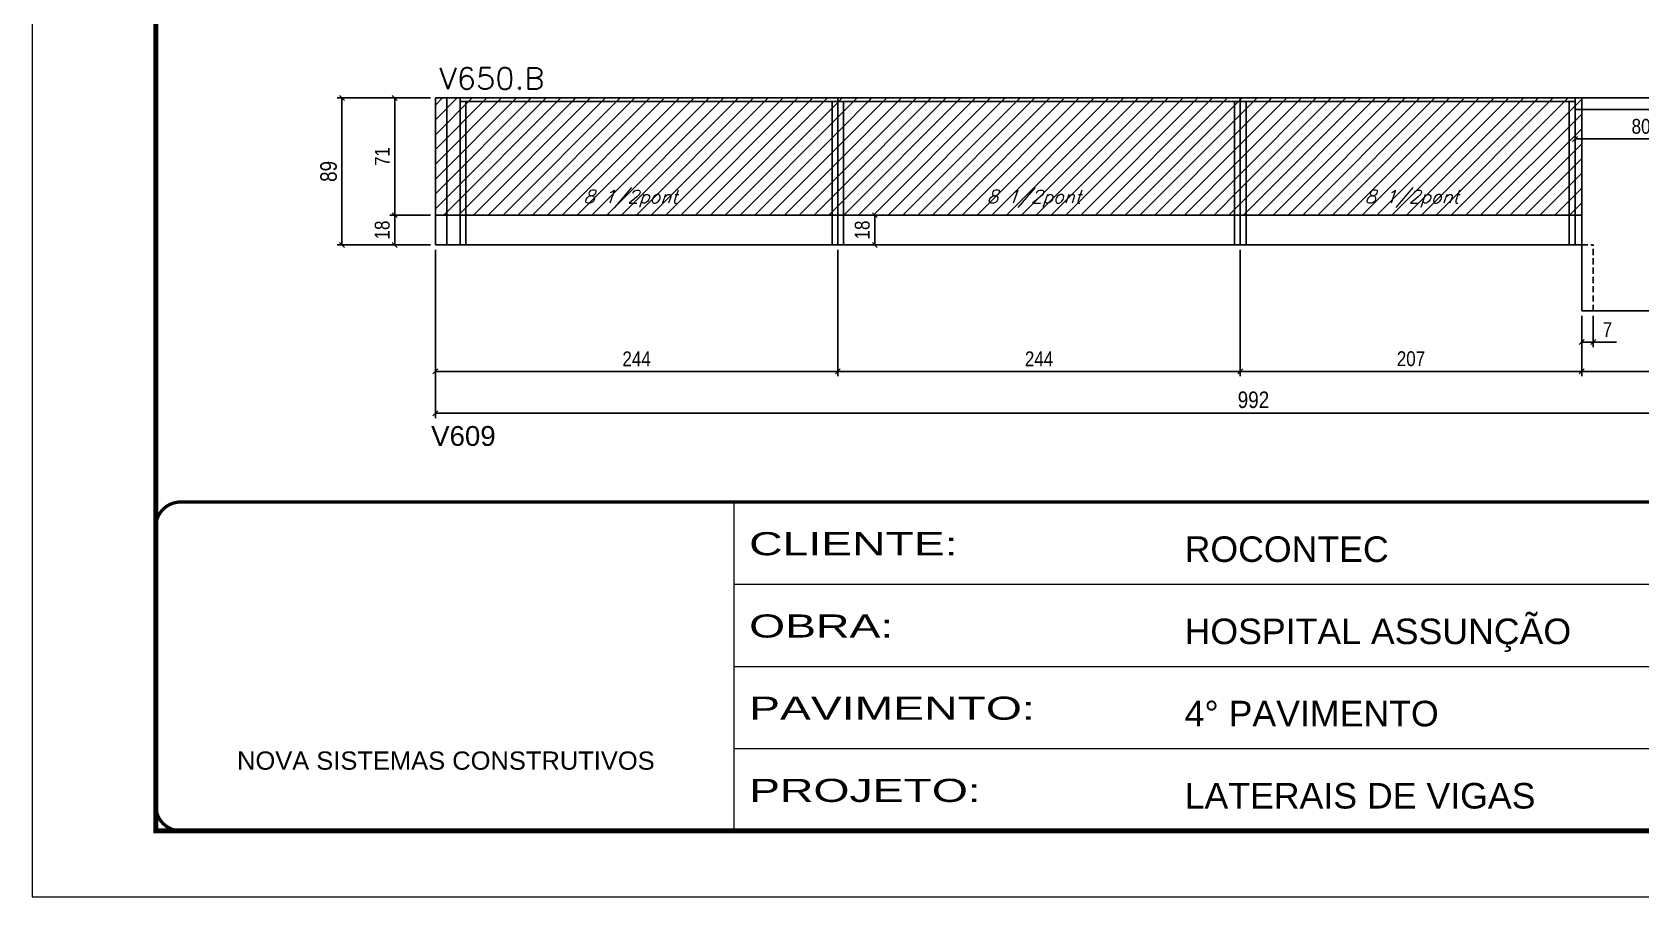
# Model space of a CAD drawing. Extents: x -20960 to -5926, y -2106 to 21915.
# Drawn here: x -7452 to -6477, y 8231 to 8755 of the extents above; entities that cross this region are included whole.
import ezdxf

# ---------------------------------------------------------------- set-up
doc = ezdxf.new("R2010")
doc.units = 0
for name, pattern in [('CONTINUO', [0]), ('DASHED', [0.75, 0.5, -0.25]), ('HIDDEN', [0.375, 0.25, -0.125])]:
    doc.linetypes.add(name, pattern=pattern)
for name, color, linetype in [('5', 5, 'Continuous'), ('COTA', 241, 'Continuous'), ('Painéis', 200, 'Continuous'), ('Reaproveitamento', 251, 'Continuous'), ('SARR_2.2x7', 40, 'Continuous'), ('SARR_3.5x7', 81, 'Continuous'), ('texto', 7, 'Continuous')]:
    doc.layers.add(name, color=color, linetype=linetype)
for name, color, linetype, lineweight in [('Folhas', 255, 'Continuous', 9), ('SARRAFO DE PRESSAO', 251, 'DASHED', 9), ('Texto Seção', 7, 'Continuous', 15)]:
    doc.layers.add(name, color=color, linetype=linetype, lineweight=lineweight)
doc.styles.add('ARIAL', font='arial.ttf')
doc.styles.add('COTA TECNICA', font='techl___.ttf', dxfattribs={"height": 10})
doc.styles.add('COTA TECNICA-50', font='techl___.ttf', dxfattribs={"height": 9})
doc.styles.add('REGUA-120', font='ROMANS.shx', dxfattribs={"height": 15})
doc.styles.add('Romans', font='romans.shx')
doc.styles.get("Standard").update_dxf_attribs({"font": 'arial.ttf'})
doc.styles.add('Tecnologia', font='')
doc.styles.get('Tecnologia').set_extended_font_data('Forgotten Futurist')
doc.dimstyles.new('COTA PAINEL-50', dxfattribs={"dimtxt": 9, "dimasz": 3, "dimexe": 3, "dimexo": 3, "dimgap": 3, "dimtad": 1, "dimdec": 1, "dimzin": 12, "dimdsep": 46, "dimtxsty": 'COTA TECNICA-50', "dimblk1": 'OBLIQUE', "dimblk2": 'OBLIQUE', "dimsah": 1, "dimcen": 0.9, "dimclrd": 4, "dimclre": 4, "dimclrt": 240, "dimadec": 1, "dimazin": 3, "dimtfac": 1, "dimtdec": 1, "dimtmove": 0, "dimatfit": 3, "dimfxl": 1, "dimtolj": 1, "dimtzin": 12, "dimarcsym": 0})
doc.dimstyles.new('PAINEL', dxfattribs={"dimtxt": 10, "dimasz": 3, "dimexe": 3, "dimexo": 3, "dimgap": 3, "dimtad": 1, "dimdec": 1, "dimzin": 12, "dimdsep": 46, "dimtxsty": 'COTA TECNICA', "dimblk1": 'OBLIQUE', "dimblk2": 'OBLIQUE', "dimsah": 1, "dimcen": 0.9, "dimclrd": 4, "dimclre": 4, "dimclrt": 240, "dimadec": 1, "dimazin": 3, "dimtfac": 1, "dimtdec": 1, "dimtmove": 0, "dimatfit": 3, "dimfxl": 1, "dimtolj": 1, "dimtzin": 12, "dimarcsym": 0})
pattern_1 = [(45, (12456.408, 10028.157), (-4.490128, 4.490128), [])]

# ---------------------------------------------------------------- blocks, each defined once
blk = doc.blocks.new('9999999999')
at = {"color": 30, "linetype": 'CONTINUO'}
for p, q in [((98564.56, 34230.21), (98564.56, 34429.45)), ((98564.56, 34379.64), (99583.98, 34379.64)), ((98564.56, 34329.83), (99487.98, 34329.83)), ((98564.56, 34280.02), (99487.98, 34280.02))]:
    blk.add_line(p, q, dxfattribs=at)
at = {"color": 30, "linetype": 'CONTINUO', "const_width": 2}
blk.add_lwpolyline([(99583.98, 34230.21), (99583.98, 34414.45, 0.414214), (99568.98, 34429.45), (98228.98, 34429.45, 0.414214), (98213.98, 34414.45), (98213.98, 34245.21, 0.414214), (98228.98, 34230.21), (99583.98, 34230.21)], format="xyb", dxfattribs=at)
at = {"layer": 'Folhas'}
blk.add_lwpolyline([(98138.98, 34190.21), (99623.98, 34190.21), (99623.98, 35240.21), (98138.98, 35240.21)], close=True, dxfattribs=at)
at = {"layer": 'Folhas', "color": 30, "const_width": 3}
blk.add_lwpolyline([(98213.98, 34230.21), (99583.98, 34230.21), (99583.98, 35200.21), (98213.98, 35200.21)], close=True, dxfattribs=at)
at = {"color": 7, "linetype": 'Continuous', "ltscale": 5, "style": 'ARIAL'}
for s, height, p in [('ROCONTEC', 15.483, (98837.68, 34393.13)), ('HOSPITAL ASSUNÇÃO', 15.4829, (98837.68, 34343.32)), ('4° PAVIMENTO', 15.4829, (98837.68, 34293.51)), ('NOVA SISTEMAS CONSTRUTIVOS', 11.0592, (98263.19, 34267.21)), ('LATERAIS DE VIGAS', 15.4829, (98837.68, 34243.7))]:
    blk.add_text(s, height=height, dxfattribs=at).set_placement(p)
at = {"layer": 'Folhas', "color": 7, "style": 'Tecnologia', "width": 1.5}
for s, p in [('CLIENTE:', (98573.65, 34397.17)), ('OBRA:', (98573.65, 34347.31)), ('PAVIMENTO:', (98573.65, 34297.5)), ('PROJETO:', (98573.65, 34247.69))]:
    blk.add_text(s, height=14, dxfattribs=at).set_placement(p)
blk = doc.blocks.new('_Oblique')
at = {"color": 0, "linetype": 'ByBlock', "lineweight": -2}
blk.add_line((-0.5, -0.5), (0.5, 0.5), dxfattribs=at)
blk = doc.blocks.new('*D1752')
at = {"layer": 'COTA', "color": 4, "lineweight": -2, "ltscale": 25, "transparency": 16777216}
for p, q in [((-7210.55, 8715.13), (-7267.16, 8715.13)), ((-7264.16, 8715.13), (-7264.16, 8626.13)), ((-7210.55, 8626.13), (-7267.16, 8626.13))]:
    blk.add_line(p, q, dxfattribs=at)
at = {"layer": 'Defpoints', "color": 0, "ltscale": 25, "transparency": 16777216}
for p in [(-7207.55, 8715.13), (-7264.16, 8626.13), (-7207.55, 8626.13)]:
    blk.add_point(p, dxfattribs=at)
at = {"layer": 'COTA', "color": 4, "lineweight": -2, "ltscale": 25, "transparency": 16777216, "xscale": 3, "yscale": 3, "zscale": 3}
for p, rotation in [((-7264.16, 8715.13), 90), ((-7264.16, 8626.13), 270)]:
    blk.add_blockref('_Oblique', p, dxfattribs=dict(at, rotation=rotation))
at = {"layer": 'COTA', "color": 240, "ltscale": 25, "transparency": 16777216, "insert": (-7272.26, 8670.63), "char_height": 10, "attachment_point": 5, "rotation": 90, "style": 'COTA TECNICA'}
blk.add_mtext('\\A1;89', dxfattribs=at)
blk = doc.blocks.new('*D1753')
at = {"layer": 'COTA', "color": 4, "lineweight": -2, "ltscale": 25, "transparency": 16777216}
for p, q in [((-6215.55, 8641.13), (-6215.55, 8521.11)), ((-7207.55, 8623.13), (-7207.55, 8521.11)), ((-6215.55, 8524.11), (-7207.55, 8524.11))]:
    blk.add_line(p, q, dxfattribs=at)
at = {"layer": 'Defpoints', "color": 0, "ltscale": 25, "transparency": 16777216}
for p in [(-6215.55, 8644.13), (-7207.55, 8626.13), (-7207.55, 8524.11)]:
    blk.add_point(p, dxfattribs=at)
at = {"layer": 'COTA', "color": 4, "lineweight": -2, "ltscale": 25, "transparency": 16777216, "xscale": 3, "yscale": 3, "zscale": 3, "rotation": 180}
blk.add_blockref('_Oblique', (-7207.55, 8524.11), dxfattribs=at)
at = {"layer": 'COTA', "color": 4, "lineweight": -2, "ltscale": 25, "transparency": 16777216, "xscale": 3, "yscale": 3, "zscale": 3}
blk.add_blockref('_Oblique', (-6215.55, 8524.11), dxfattribs=at)
at = {"layer": 'COTA', "color": 240, "ltscale": 25, "transparency": 16777216, "insert": (-6711.55, 8532.2), "char_height": 10, "attachment_point": 5, "style": 'COTA TECNICA'}
blk.add_mtext('\\A1;992', dxfattribs=at)
blk = doc.blocks.new('*D1754')
at = {"color": 4, "lineweight": -2, "transparency": 16777216}
for p, q in [((-7207.55, 8623.13), (-7207.55, 8546.47)), ((-6963.55, 8623.13), (-6963.55, 8546.47)), ((-7207.55, 8549.47), (-6963.55, 8549.47))]:
    blk.add_line(p, q, dxfattribs=at)
at = {"layer": 'Defpoints', "color": 0, "transparency": 16777216}
for p in [(-7207.55, 8626.13), (-6963.55, 8626.13), (-6963.55, 8549.47)]:
    blk.add_point(p, dxfattribs=at)
at = {"color": 4, "lineweight": -2, "transparency": 16777216, "xscale": 3, "yscale": 3, "zscale": 3, "rotation": 180}
blk.add_blockref('_Oblique', (-7207.55, 8549.47), dxfattribs=at)
at = {"color": 4, "lineweight": -2, "transparency": 16777216, "xscale": 3, "yscale": 3, "zscale": 3}
blk.add_blockref('_Oblique', (-6963.55, 8549.47), dxfattribs=at)
at = {"color": 240, "transparency": 16777216, "insert": (-7085.55, 8557.04), "char_height": 9, "attachment_point": 5, "style": 'COTA TECNICA-50'}
blk.add_mtext('\\A1;244', dxfattribs=at)
blk = doc.blocks.new('*D1755')
at = {"color": 4, "lineweight": -2, "transparency": 16777216}
for p, q in [((-6963.55, 8623.13), (-6963.55, 8546.47)), ((-6719.55, 8623.13), (-6719.55, 8546.47)), ((-6963.55, 8549.47), (-6719.55, 8549.47))]:
    blk.add_line(p, q, dxfattribs=at)
at = {"layer": 'Defpoints', "color": 0, "transparency": 16777216}
for p in [(-6963.55, 8626.13), (-6719.55, 8626.13), (-6719.55, 8549.47)]:
    blk.add_point(p, dxfattribs=at)
at = {"color": 4, "lineweight": -2, "transparency": 16777216, "xscale": 3, "yscale": 3, "zscale": 3, "rotation": 180}
blk.add_blockref('_Oblique', (-6963.55, 8549.47), dxfattribs=at)
at = {"color": 4, "lineweight": -2, "transparency": 16777216, "xscale": 3, "yscale": 3, "zscale": 3}
blk.add_blockref('_Oblique', (-6719.55, 8549.47), dxfattribs=at)
at = {"color": 240, "transparency": 16777216, "insert": (-6841.55, 8557.04), "char_height": 9, "attachment_point": 5, "style": 'COTA TECNICA-50'}
blk.add_mtext('\\A1;244', dxfattribs=at)
blk = doc.blocks.new('*D1756')
at = {"color": 4, "lineweight": -2, "transparency": 16777216}
for p, q in [((-6719.55, 8623.13), (-6719.55, 8546.47)), ((-6512.55, 8583.13), (-6512.55, 8546.47)), ((-6719.55, 8549.47), (-6512.55, 8549.47))]:
    blk.add_line(p, q, dxfattribs=at)
at = {"layer": 'Defpoints', "color": 0, "transparency": 16777216}
for p in [(-6719.55, 8626.13), (-6512.55, 8586.13), (-6512.55, 8549.47)]:
    blk.add_point(p, dxfattribs=at)
at = {"color": 4, "lineweight": -2, "transparency": 16777216, "xscale": 3, "yscale": 3, "zscale": 3, "rotation": 180}
blk.add_blockref('_Oblique', (-6719.55, 8549.47), dxfattribs=at)
at = {"color": 4, "lineweight": -2, "transparency": 16777216, "xscale": 3, "yscale": 3, "zscale": 3}
blk.add_blockref('_Oblique', (-6512.55, 8549.47), dxfattribs=at)
at = {"color": 240, "transparency": 16777216, "insert": (-6616.05, 8557.07), "char_height": 9, "attachment_point": 5, "style": 'COTA TECNICA-50'}
blk.add_mtext('\\A1;207', dxfattribs=at)
blk = doc.blocks.new('*D1758')
at = {"layer": 'COTA', "color": 4, "lineweight": -2, "transparency": 16777216}
for p, q in [((-6516.55, 8705.13), (-6516.55, 8687.28)), ((-6436.55, 8705.13), (-6436.55, 8687.28)), ((-6436.55, 8690.28), (-6516.55, 8690.28))]:
    blk.add_line(p, q, dxfattribs=at)
at = {"layer": 'Defpoints', "color": 0, "transparency": 16777216}
for p in [(-6516.55, 8708.13), (-6436.55, 8708.13), (-6516.55, 8690.28)]:
    blk.add_point(p, dxfattribs=at)
at = {"layer": 'COTA', "color": 4, "lineweight": -2, "transparency": 16777216, "xscale": 3, "yscale": 3, "zscale": 3, "rotation": 180}
blk.add_blockref('_Oblique', (-6516.55, 8690.28), dxfattribs=at)
at = {"layer": 'COTA', "color": 4, "lineweight": -2, "transparency": 16777216, "xscale": 3, "yscale": 3, "zscale": 3}
blk.add_blockref('_Oblique', (-6436.55, 8690.28), dxfattribs=at)
at = {"layer": 'COTA', "color": 240, "transparency": 16777216, "insert": (-6476.55, 8697.9), "char_height": 9, "attachment_point": 5, "style": 'COTA TECNICA-50'}
blk.add_mtext('\\A1;80', dxfattribs=at)
blk = doc.blocks.new('*D1774')
at = {"layer": 'COTA', "color": 4, "lineweight": -2, "transparency": 16777216}
for p, q in [((-6957.05, 8644.13), (-6938.11, 8644.13)), ((-6941.11, 8644.13), (-6941.11, 8626.13)), ((-6957.05, 8626.13), (-6938.11, 8626.13))]:
    blk.add_line(p, q, dxfattribs=at)
at = {"layer": 'Defpoints', "color": 0, "transparency": 16777216}
for p in [(-6960.05, 8644.13), (-6960.05, 8626.13), (-6941.11, 8626.13)]:
    blk.add_point(p, dxfattribs=at)
at = {"layer": 'COTA', "color": 4, "lineweight": -2, "transparency": 16777216, "xscale": 3, "yscale": 3, "zscale": 3}
for p, rotation in [((-6941.11, 8644.13), 90), ((-6941.11, 8626.13), 270)]:
    blk.add_blockref('_Oblique', p, dxfattribs=dict(at, rotation=rotation))
at = {"layer": 'COTA', "color": 240, "transparency": 16777216, "insert": (-6948.7, 8635.13), "char_height": 9, "attachment_point": 5, "rotation": 90, "style": 'COTA TECNICA-50'}
blk.add_mtext('\\A1;18', dxfattribs=at)
blk = doc.blocks.new('*D1759')
at = {"layer": 'COTA', "color": 4, "lineweight": -2, "transparency": 16777216}
for p, q in [((-7210.55, 8715.13), (-7235.16, 8715.13)), ((-7232.16, 8715.13), (-7232.16, 8644.13)), ((-7210.55, 8644.13), (-7235.16, 8644.13))]:
    blk.add_line(p, q, dxfattribs=at)
at = {"layer": 'Defpoints', "color": 0, "transparency": 16777216}
for p in [(-7207.55, 8715.13), (-7232.16, 8644.13), (-7207.55, 8644.13)]:
    blk.add_point(p, dxfattribs=at)
at = {"layer": 'COTA', "color": 4, "lineweight": -2, "transparency": 16777216, "xscale": 3, "yscale": 3, "zscale": 3}
for p, rotation in [((-7232.16, 8715.13), 90), ((-7232.16, 8644.13), 270)]:
    blk.add_blockref('_Oblique', p, dxfattribs=dict(at, rotation=rotation))
at = {"layer": 'COTA', "color": 240, "transparency": 16777216, "insert": (-7239.73, 8679.63), "char_height": 9, "attachment_point": 5, "rotation": 90, "style": 'COTA TECNICA-50'}
blk.add_mtext('\\A1;71', dxfattribs=at)
blk = doc.blocks.new('*D1760')
at = {"layer": 'COTA', "color": 4, "lineweight": -2, "transparency": 16777216}
for p, q in [((-7210.55, 8644.13), (-7235.16, 8644.13)), ((-7232.16, 8644.13), (-7232.16, 8626.13)), ((-7210.55, 8626.13), (-7235.16, 8626.13))]:
    blk.add_line(p, q, dxfattribs=at)
at = {"layer": 'Defpoints', "color": 0, "transparency": 16777216}
for p in [(-7207.55, 8644.13), (-7232.16, 8626.13), (-7207.55, 8626.13)]:
    blk.add_point(p, dxfattribs=at)
at = {"layer": 'COTA', "color": 4, "lineweight": -2, "transparency": 16777216, "xscale": 3, "yscale": 3, "zscale": 3}
for p, rotation in [((-7232.16, 8644.13), 90), ((-7232.16, 8626.13), 270)]:
    blk.add_blockref('_Oblique', p, dxfattribs=dict(at, rotation=rotation))
at = {"layer": 'COTA', "color": 240, "transparency": 16777216, "insert": (-7239.75, 8635.13), "char_height": 9, "attachment_point": 5, "rotation": 90, "style": 'COTA TECNICA-50'}
blk.add_mtext('\\A1;18', dxfattribs=at)
blk = doc.blocks.new('*D1776')
at = {"layer": 'COTA', "color": 4, "lineweight": -2, "transparency": 16777216}
for p, q in [((-6512.55, 8583.13), (-6512.55, 8546.47)), ((-6390.55, 8583.13), (-6390.55, 8546.47)), ((-6390.55, 8549.47), (-6512.55, 8549.47))]:
    blk.add_line(p, q, dxfattribs=at)
at = {"layer": 'Defpoints', "color": 0, "transparency": 16777216}
for p in [(-6512.55, 8586.13), (-6390.55, 8586.13), (-6512.55, 8549.47)]:
    blk.add_point(p, dxfattribs=at)
at = {"layer": 'COTA', "color": 4, "lineweight": -2, "transparency": 16777216, "xscale": 3, "yscale": 3, "zscale": 3, "rotation": 180}
blk.add_blockref('_Oblique', (-6512.55, 8549.47), dxfattribs=at)
at = {"layer": 'COTA', "color": 4, "lineweight": -2, "transparency": 16777216, "xscale": 3, "yscale": 3, "zscale": 3}
blk.add_blockref('_Oblique', (-6390.55, 8549.47), dxfattribs=at)
at = {"layer": 'COTA', "color": 240, "transparency": 16777216, "insert": (-6451.55, 8557.03), "char_height": 9, "attachment_point": 5, "style": 'COTA TECNICA-50'}
blk.add_mtext('\\A1;122', dxfattribs=at)
blk = doc.blocks.new('*D1777')
at = {"layer": 'COTA', "color": 4, "lineweight": -2, "transparency": 16777216}
for p, q in [((-6512.55, 8583.13), (-6512.55, 8564.2)), ((-6505.55, 8583.13), (-6505.55, 8564.2)), ((-6512.55, 8567.2), (-6505.55, 8567.2)), ((-6505.55, 8567.2), (-6491.39, 8567.2))]:
    blk.add_line(p, q, dxfattribs=at)
at = {"layer": 'Defpoints', "color": 0, "transparency": 16777216}
for p in [(-6512.55, 8586.13), (-6505.55, 8586.13), (-6505.55, 8567.2)]:
    blk.add_point(p, dxfattribs=at)
at = {"layer": 'COTA', "color": 4, "lineweight": -2, "transparency": 16777216, "xscale": 3, "yscale": 3, "zscale": 3, "rotation": 180}
blk.add_blockref('_Oblique', (-6512.55, 8567.2), dxfattribs=at)
at = {"layer": 'COTA', "color": 4, "lineweight": -2, "transparency": 16777216, "xscale": 3, "yscale": 3, "zscale": 3}
blk.add_blockref('_Oblique', (-6505.55, 8567.2), dxfattribs=at)
at = {"layer": 'COTA', "color": 240, "transparency": 16777216, "insert": (-6496.97, 8574.77), "char_height": 9, "attachment_point": 5, "style": 'COTA TECNICA-50'}
blk.add_mtext('\\A1;7', dxfattribs=at)

msp = doc.modelspace()

# ---------------------------------------------------------------- hatches: boundary and pattern name
at = {"layer": 'Reaproveitamento', "linetype": 'ByBlock'}
h = msp.add_hatch(dxfattribs=at)
h.set_pattern_fill('ANSI31', color=256, scale=2)
h.set_pattern_definition(pattern_1)
h.paths.add_polyline_path([(-6963.55, 8644.13), (-6963.55, 8715.13), (-7207.55, 8715.13), (-7207.55, 8644.13)])
h = msp.add_hatch(dxfattribs=at)
h.set_pattern_fill('ANSI31', color=256, scale=2)
h.set_pattern_definition(pattern_1)
h.paths.add_polyline_path([(-6963.55, 8715.13), (-6963.55, 8644.13), (-6719.55, 8644.13), (-6719.55, 8715.13)])
h = msp.add_hatch(dxfattribs=at)
h.set_pattern_fill('ANSI31', color=256, scale=2)
h.set_pattern_definition(pattern_1)
h.paths.add_polyline_path([(-6512.55, 8644.13), (-6512.55, 8715.13), (-6719.55, 8715.13), (-6719.55, 8644.13)])

# ---------------------------------------------------------------- linework, layer by layer
at = {"layer": 'Painéis'}
for p, q in [((-6215.55, 8715.13), (-7207.55, 8715.13)), ((-6512.55, 8586.13), (-6512.55, 8715.13)), ((-6512.55, 8644.13), (-7207.55, 8644.13)), ((-6512.55, 8626.13), (-7207.55, 8626.13)), ((-6215.55, 8586.13), (-6512.55, 8586.13))]:
    msp.add_line(p, q, dxfattribs=at)
at = {"layer": 'Painéis', "ltscale": 25}
for p, q in [((-7207.55, 8715.13), (-7207.55, 8626.13)), ((-6963.55, 8715.13), (-6963.55, 8626.13)), ((-6719.55, 8715.13), (-6719.55, 8626.13))]:
    msp.add_line(p, q, dxfattribs=at)
at = {"layer": 'SARR_2.2x7', "linetype": 'Continuous'}
for p, q in [((-7200.55, 8715.13), (-7200.55, 8644.13)), ((-6963.55, 8712.93), (-7192.55, 8712.93)), ((-6719.55, 8712.93), (-6963.55, 8712.93)), ((-6516.55, 8712.93), (-6719.55, 8712.93)), ((-6436.55, 8708.13), (-6516.55, 8708.13)), ((-7200.55, 8644.13), (-7200.55, 8626.13))]:
    msp.add_line(p, q, dxfattribs=at)
at = {"layer": 'SARR_2.2x7', "linetype": 'HIDDEN', "ltscale": 15}
for p in [(-6512.55, 8626.13), (-6505.55, 8586.13)]:
    msp.add_line(p, (-6505.55, 8626.13), dxfattribs=at)
at = {"layer": 'SARR_3.5x7'}
for p, q in [((-7192.55, 8715.13), (-7192.55, 8626.13)), ((-7189.05, 8712.93), (-7189.05, 8626.13)), ((-6967.05, 8712.93), (-6967.05, 8626.13)), ((-6960.05, 8712.93), (-6960.05, 8626.13)), ((-6723.05, 8712.93), (-6723.05, 8626.13)), ((-6716.05, 8712.93), (-6716.05, 8626.13)), ((-6520.05, 8712.93), (-6520.05, 8626.13)), ((-6516.55, 8715.13), (-6516.55, 8626.13)), ((-6963.55, 8644.13), (-6963.55, 8626.13)), ((-6719.55, 8644.13), (-6719.55, 8626.13)), ((-7192.55, 8626.13), (-7189.05, 8626.13)), ((-6967.05, 8626.13), (-6960.05, 8626.13)), ((-6723.05, 8626.13), (-6716.05, 8626.13)), ((-6520.05, 8626.13), (-6516.55, 8626.13))]:
    msp.add_line(p, q, dxfattribs=at)

# ---------------------------------------------------------------- block references
at = {"layer": 'SARRAFO DE PRESSAO', "color": 6, "linetype": 'ByBlock'}
msp.add_blockref('9999999999', (-105590.98, -25959.14), dxfattribs=at)

# ---------------------------------------------------------------- texts
at = {"layer": '5', "linetype": 'Continuous'}
msp.add_text('V609', height=12, rotation=0.00004, dxfattribs=at).set_placement((-7210.13, 8504.33))
at = {"layer": 'texto', "color": 2, "char_height": 8, "attachment_point": 5, "style": 'Romans'}
for insert in [(-7089.28, 8654.03), (-6844.66, 8654.03), (-6615.58, 8654.03)]:
    msp.add_mtext('{\\Q19;\\C256;8 1/2pont}', dxfattribs=dict(at, insert=insert))
at = {"layer": 'Texto Seção', "style": 'REGUA-120', "width": 1.05}
msp.add_text('V650.B', height=13, dxfattribs=at).set_placement((-7205.18, 8720.49))

# ---------------------------------------------------------------- dimensions: what is measured, and where the dimension line sits
dim = msp.add_linear_dim(base=(-6963.55, 8549.47), p1=(-7207.55, 8626.13), p2=(-6963.55, 8626.13), dimstyle='COTA PAINEL-50')
dim.commit()
dim.dimension.update_dxf_attribs({"geometry": '*D1754', "text_midpoint": (-7085.55, 8557.04)})
for base, p1, p2, picture, middle in [((-6719.55, 8549.47), (-6963.55, 8626.13), (-6719.55, 8626.13), '*D1755', (-6841.55, 8557.04)), ((-6512.55, 8549.47), (-6719.55, 8626.13), (-6512.55, 8586.13), '*D1756', (-6616.05, 8557.07))]:
    dim = msp.add_linear_dim(base=base, p1=p1, p2=p2, dimstyle='COTA PAINEL-50', override={"dimtmove": 1})
    dim.commit()
    dim.dimension.update_dxf_attribs({"geometry": picture, "text_midpoint": middle})
at = {"layer": 'COTA', "ltscale": 25}
for base, p1, angle, picture, middle in [((-7264.16, 8626.13), (-7207.55, 8715.13), 90, '*D1752', (-7272.26, 8670.63)), ((-7207.55, 8524.11), (-6215.55, 8644.13), 180, '*D1753', (-6711.55, 8532.2))]:
    dim = msp.add_linear_dim(base=base, p1=p1, p2=(-7207.55, 8626.13), angle=angle, dimstyle='PAINEL', dxfattribs=at)
    dim.commit()
    dim.dimension.update_dxf_attribs({"geometry": picture, "text_midpoint": middle})
at = {"layer": 'COTA'}
for base, p1, p2, picture, middle in [((-7232.16, 8644.13), (-7207.55, 8715.13), (-7207.55, 8644.13), '*D1759', (-7239.73, 8679.63)), ((-7232.16, 8626.13), (-7207.55, 8644.13), (-7207.55, 8626.13), '*D1760', (-7239.75, 8635.13)), ((-6941.11, 8626.13), (-6960.05, 8644.13), (-6960.05, 8626.13), '*D1774', (-6948.7, 8635.13))]:
    dim = msp.add_linear_dim(base=base, p1=p1, p2=p2, angle=90, dimstyle='COTA PAINEL-50', dxfattribs=at)
    dim.commit()
    dim.dimension.update_dxf_attribs({"geometry": picture, "text_midpoint": middle})
for base, p1, p2, picture, middle in [((-6516.55, 8690.28), (-6436.55, 8708.13), (-6516.55, 8708.13), '*D1758', (-6476.55, 8697.9)), ((-6512.55, 8549.47), (-6390.55, 8586.13), (-6512.55, 8586.13), '*D1776', (-6451.55, 8557.03)), ((-6505.55, 8567.2), (-6512.55, 8586.13), (-6505.55, 8586.13), '*D1777', (-6496.97, 8574.77))]:
    dim = msp.add_linear_dim(base=base, p1=p1, p2=p2, dimstyle='COTA PAINEL-50', dxfattribs=at)
    dim.commit()
    dim.dimension.update_dxf_attribs({"geometry": picture, "text_midpoint": middle})

doc.saveas('drawing.dxf')
